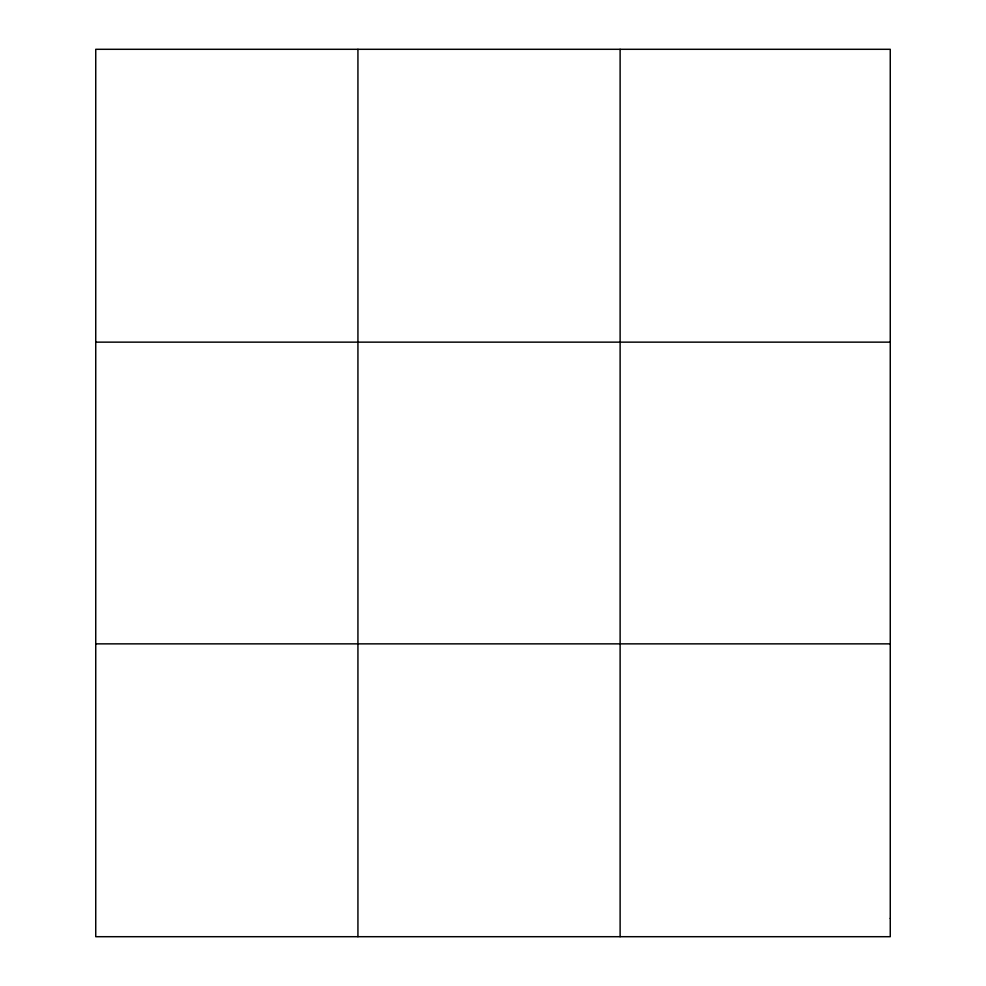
<?xml version="1.0" encoding="UTF-8"?>
<svg xmlns="http://www.w3.org/2000/svg" width="986" height="986" viewBox="0 0 986 986"><rect width="100%" height="100%" fill="white"/><g stroke="black" fill="none" stroke-linecap="round" stroke-linejoin="round"><path stroke-width="1.48" d="M357.93 49.3L357.93 936.7M620.12 49.3L620.12 936.7M95.741 342.142L890.259 342.142M95.741 643.858L890.259 643.858M890.259 918.397L890.259 936.7L95.741 936.7L95.741 49.3L890.259 49.3L890.259 918.397"/></g></svg>
